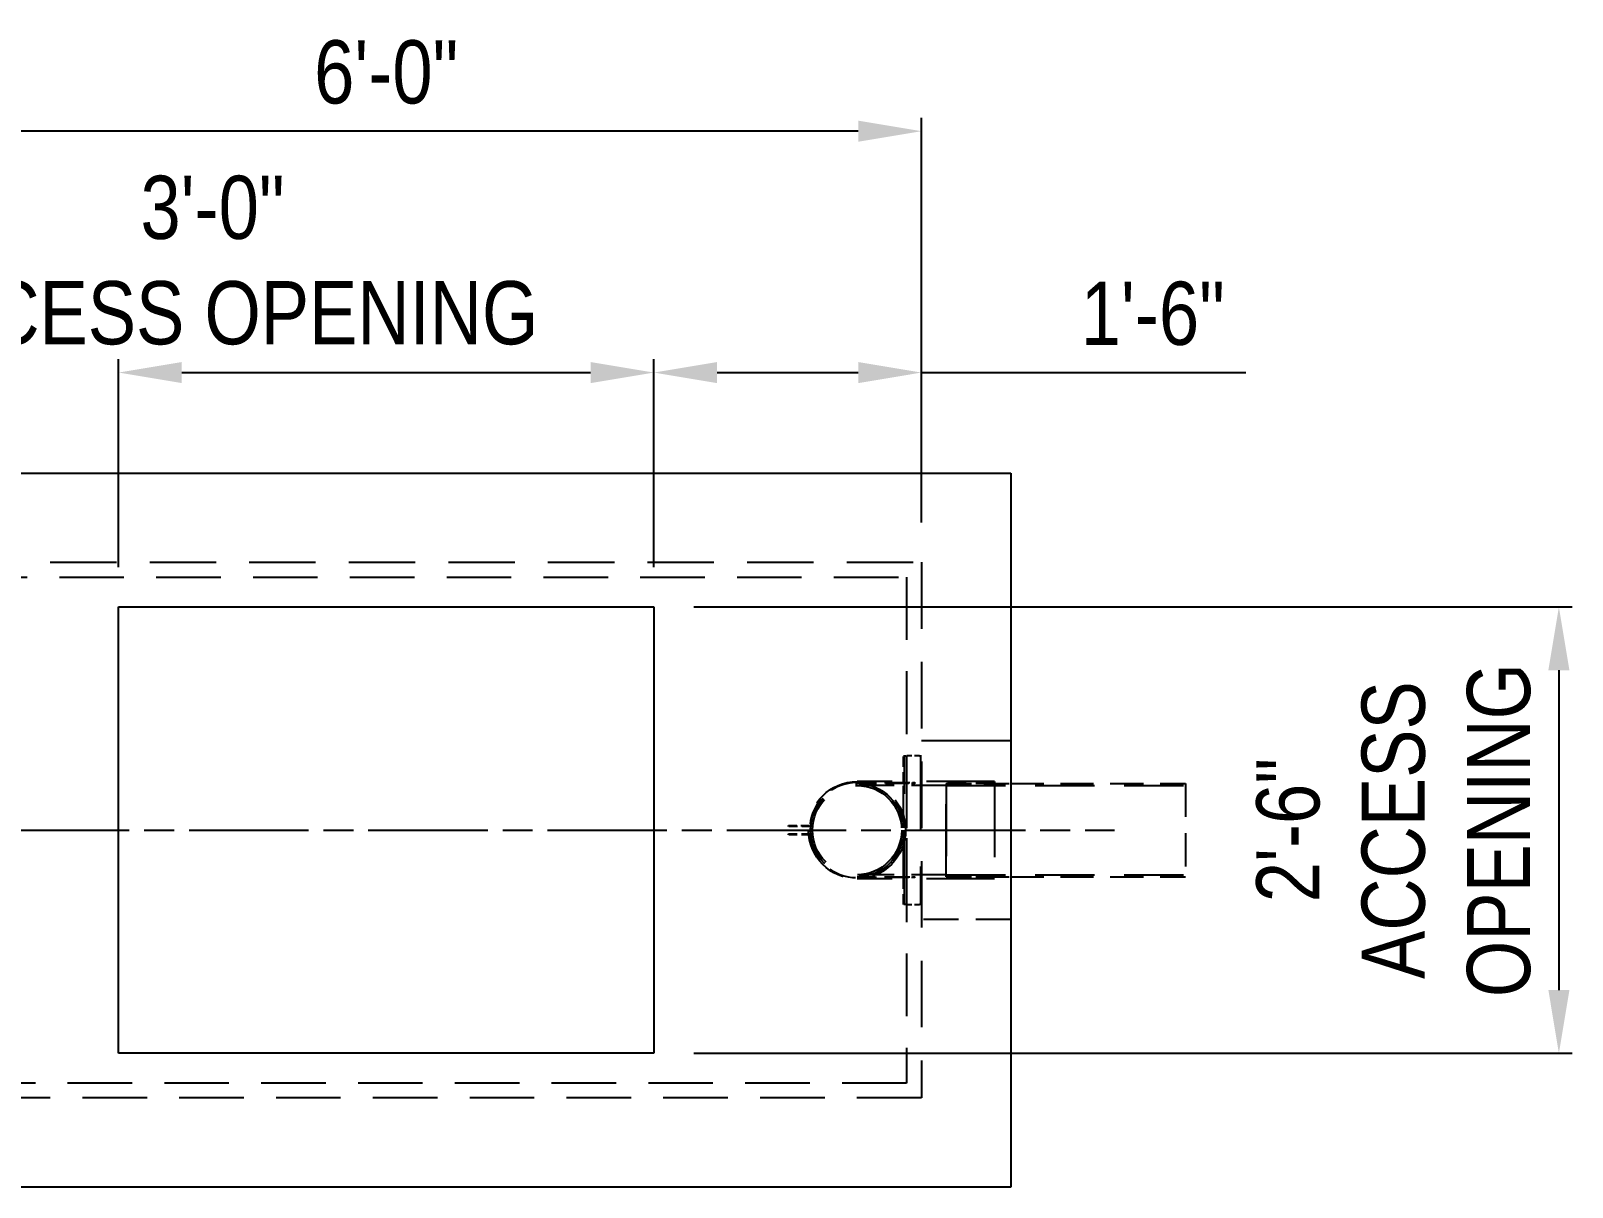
# Model space of a CAD drawing. Extents: x 0 to 216, y -5 to 280.
# Drawn here: x 53.3 to 111.4, y 191.2 to 234.7 of the extents above; entities that cross this region are included whole.
import ezdxf

# ---------------------------------------------------------------- set-up
doc = ezdxf.new("R2010")
doc.units = 0
doc.header["$LTSCALE"] = 10
doc.header["$MEASUREMENT"] = 0
doc.header["$PDMODE"] = 35
doc.linetypes.add('CHAIN', pattern=[0.7087, 0.4724, -0.0591, 0.1181, -0.0591])
doc.linetypes.add('HIDDEN2', pattern=[0.1875, 0.125, -0.0625])
doc.layers.get('Defpoints').update_dxf_attribs({"linetype": 'CONTINUOUS'})
for name, color, linetype in [('CADdetails-1-FINE', 1, 'CONTINUOUS'), ('CADdetails-7-VERYFINE', 7, 'CONTINUOUS'), ('CADdetails-9-EXTRAFINE', 9, 'CONTINUOUS')]:
    doc.layers.add(name, color=color, linetype=linetype)
doc.styles.add('CADdetails-DIMENSIONS', font='ARIALN.TTF', dxfattribs={"height": 2.38})
doc.dimstyles.new('CADdetails-DIM', dxfattribs={"dimtxt": 2.38, "dimasz": 2.38, "dimexe": 0.5, "dimexo": 1.5, "dimgap": 1, "dimtad": 1, "dimzin": 0, "dimdsep": 46, "dimtxsty": 'CADdetails-DIMENSIONS', "dimcen": 1, "dimclrd": 256, "dimclre": 256, "dimclrt": 256, "dimadec": 0, "dimazin": 0, "dimtfac": 1, "dimtofl": 0, "dimtmove": 0, "dimatfit": 3, "dimfxl": 1, "dimtolj": 1, "dimtzin": 0, "dimarcsym": 0})

# ---------------------------------------------------------------- blocks, each defined once
blk = doc.blocks.new('*D18')
at = {"layer": 'CADdetails-7-VERYFINE', "lineweight": -2, "transparency": 16777216}
for p, q in [((46.525, 216.184), (46.525, 231.413)), ((86.845, 216.184), (86.845, 231.413)), ((84.465, 230.913), (48.905, 230.913))]:
    blk.add_line(p, q, dxfattribs=at)
at = {"layer": 'CADdetails-7-VERYFINE', "transparency": 16777216}
for points in [[(48.905, 231.309), (48.905, 230.516), (46.525, 230.913)], [(84.465, 231.309), (84.465, 230.516), (86.845, 230.913)]]:
    blk.add_solid(points, dxfattribs=at)
at = {"layer": 'Defpoints', "color": 0, "transparency": 16777216}
for p in [(46.525, 230.913), (46.525, 214.684), (86.845, 214.684)]:
    blk.add_point(p, dxfattribs=at)
at = {"layer": 'CADdetails-7-VERYFINE', "transparency": 16777216, "insert": (66.685, 233.128), "char_height": 2.38, "attachment_point": 5, "style": 'CADdetails-DIMENSIONS'}
blk.add_mtext('\\A1;6\'-0"', dxfattribs=at)
blk = doc.blocks.new('*D19')
at = {"layer": 'CADdetails-7-VERYFINE', "lineweight": -2, "transparency": 16777216}
for p, q in [((56.605, 214.504), (56.605, 222.327)), ((58.985, 221.827), (74.385, 221.827)), ((76.765, 214.504), (76.765, 222.327))]:
    blk.add_line(p, q, dxfattribs=at)
at = {"layer": 'CADdetails-7-VERYFINE', "transparency": 16777216}
for points in [[(58.985, 222.223), (58.985, 221.43), (56.605, 221.827)], [(74.385, 222.223), (74.385, 221.43), (76.765, 221.827)]]:
    blk.add_solid(points, dxfattribs=at)
at = {"layer": 'Defpoints', "color": 0, "transparency": 16777216}
for p in [(76.765, 221.827), (56.605, 213.004), (76.765, 213.004)]:
    blk.add_point(p, dxfattribs=at)
at = {"layer": 'CADdetails-7-VERYFINE', "transparency": 16777216, "insert": (60.143, 226.046), "char_height": 2.38, "attachment_point": 5, "style": 'CADdetails-DIMENSIONS'}
blk.add_mtext('\\A1;3\'-0" \\PACCESS OPENING', dxfattribs=at)
blk = doc.blocks.new('*D20')
at = {"layer": 'CADdetails-7-VERYFINE', "lineweight": -2, "transparency": 16777216}
for p, q in [((76.765, 214.504), (76.765, 222.327)), ((79.145, 221.827), (84.465, 221.827)), ((86.845, 216.184), (86.845, 222.327)), ((86.845, 221.827), (99.062, 221.827))]:
    blk.add_line(p, q, dxfattribs=at)
at = {"layer": 'CADdetails-7-VERYFINE', "transparency": 16777216}
for points in [[(79.145, 222.223), (79.145, 221.43), (76.765, 221.827)], [(84.465, 222.223), (84.465, 221.43), (86.845, 221.827)]]:
    blk.add_solid(points, dxfattribs=at)
at = {"layer": 'Defpoints', "color": 0, "transparency": 16777216}
for p in [(86.845, 221.827), (86.845, 214.684), (76.765, 213.004)]:
    blk.add_point(p, dxfattribs=at)
at = {"layer": 'CADdetails-7-VERYFINE', "transparency": 16777216, "insert": (95.557, 224.042), "char_height": 2.38, "attachment_point": 5, "style": 'CADdetails-DIMENSIONS'}
blk.add_mtext('\\A1;1\'-6"', dxfattribs=at)
blk = doc.blocks.new('*D22')
at = {"layer": 'CADdetails-7-VERYFINE', "lineweight": -2, "transparency": 16777216}
for p, q in [((78.265, 213.004), (111.353, 213.004)), ((110.853, 210.624), (110.853, 198.584)), ((78.265, 196.204), (111.353, 196.204))]:
    blk.add_line(p, q, dxfattribs=at)
at = {"layer": 'CADdetails-7-VERYFINE', "transparency": 16777216}
for points in [[(110.457, 210.624), (111.25, 210.624), (110.853, 213.004)], [(110.457, 198.584), (111.25, 198.584), (110.853, 196.204)]]:
    blk.add_solid(points, dxfattribs=at)
at = {"layer": 'Defpoints', "color": 0, "transparency": 16777216}
for p in [(76.765, 213.004), (76.765, 196.204), (110.853, 196.204)]:
    blk.add_point(p, dxfattribs=at)
at = {"layer": 'CADdetails-7-VERYFINE', "transparency": 16777216, "insert": (104.629, 204.604), "char_height": 2.38, "attachment_point": 5, "rotation": 90, "style": 'CADdetails-DIMENSIONS'}
blk.add_mtext('\\A1;2\'-6"\\PACCESS \\POPENING', dxfattribs=at)

msp = doc.modelspace()

# ---------------------------------------------------------------- linework, layer by layer
at = {"layer": 'CADdetails-1-FINE'}
for p, q in [((43.165, 218.044), (90.205, 218.044)), ((90.205, 218.044), (90.205, 191.164)), ((56.605, 213.004), (76.765, 213.004)), ((56.605, 196.204), (56.605, 213.004)), ((76.765, 213.004), (76.765, 196.204)), ((76.765, 196.204), (56.605, 196.204)), ((90.205, 191.164), (43.165, 191.164))]:
    msp.add_line(p, q, dxfattribs=at)
at = {"layer": 'CADdetails-9-EXTRAFINE', "linetype": 'HIDDEN2', "ltscale": 2.00016}
for p, q in [((46.525, 214.684), (86.845, 214.684)), ((86.845, 214.684), (86.845, 194.524))]:
    msp.add_line(p, q, dxfattribs=at)
at = {"layer": 'CADdetails-9-EXTRAFINE', "linetype": 'HIDDEN2', "ltscale": 1.944622}
for p, q in [((47.085, 214.124), (86.285, 214.124)), ((86.285, 195.084), (47.085, 195.084)), ((86.845, 194.524), (46.525, 194.524))]:
    msp.add_line(p, q, dxfattribs=at)
at = {"layer": 'CADdetails-9-EXTRAFINE', "linetype": 'HIDDEN2', "ltscale": 1.889084}
msp.add_line((86.285, 214.124), (86.285, 195.084), dxfattribs=at)
at = {"layer": 'CADdetails-9-EXTRAFINE', "ltscale": 1.049753}
msp.add_line((90.205, 207.964), (86.845, 207.964), dxfattribs=at)
at = {"layer": 'CADdetails-9-EXTRAFINE', "linetype": 'HIDDEN2', "ltscale": 0.054775}
for p, q in [((86.173, 207.404), (86.285, 207.404)), ((86.285, 201.804), (86.173, 201.804))]:
    msp.add_line(p, q, dxfattribs=at)
at = {"layer": 'CADdetails-9-EXTRAFINE', "linetype": 'HIDDEN2', "ltscale": 0.315836}
for p, q in [((86.173, 206.393), (86.173, 207.404)), ((86.285, 207.404), (86.285, 206.393)), ((86.173, 201.804), (86.173, 202.815)), ((86.285, 202.815), (86.285, 201.804))]:
    msp.add_line(p, q, dxfattribs=at)
at = {"layer": 'CADdetails-9-EXTRAFINE', "linetype": 'HIDDEN2', "ltscale": 2.2224}
for p, q in [((86.208, 201.804), (86.208, 207.404)), ((86.81, 207.404), (86.81, 201.804))]:
    msp.add_line(p, q, dxfattribs=at)
at = {"layer": 'CADdetails-9-EXTRAFINE', "linetype": 'HIDDEN2', "ltscale": 0.152918}
for p, q in [((86.775, 207.404), (86.285, 207.404)), ((86.285, 201.804), (86.775, 201.804))]:
    msp.add_line(p, q, dxfattribs=at)
at = {"layer": 'CADdetails-9-EXTRAFINE', "linetype": 'HIDDEN2', "ltscale": 0.03416}
for p, q in [((86.775, 207.404), (86.845, 207.404)), ((86.845, 201.804), (86.775, 201.804))]:
    msp.add_line(p, q, dxfattribs=at)
at = {"layer": 'CADdetails-9-EXTRAFINE', "linetype": 'HIDDEN2', "ltscale": 2.055719}
for p, q in [((89.599, 206.432), (84.419, 206.432)), ((89.599, 202.776), (84.419, 202.776))]:
    msp.add_line(p, q, dxfattribs=at)
at = {"layer": 'CADdetails-9-EXTRAFINE', "linetype": 'HIDDEN2', "ltscale": 0.547875}
for p, q in [((84.419, 206.393), (86.173, 206.393)), ((86.173, 206.358), (84.419, 206.358)), ((84.419, 202.85), (86.173, 202.85)), ((86.173, 202.815), (84.419, 202.815))]:
    msp.add_line(p, q, dxfattribs=at)
at = {"layer": 'CADdetails-9-EXTRAFINE', "linetype": 'HIDDEN2', "ltscale": 1.049753}
for p, q in [((87.779, 206.284), (84.419, 206.284)), ((87.779, 202.924), (84.419, 202.924)), ((90.205, 201.244), (86.845, 201.244))]:
    msp.add_line(p, q, dxfattribs=at)
at = {"layer": 'CADdetails-9-EXTRAFINE', "linetype": 'HIDDEN2', "ltscale": 0.034798}
for p, q in [((86.173, 206.393), (86.285, 206.393)), ((86.285, 206.358), (86.173, 206.358)), ((86.173, 202.85), (86.285, 202.85)), ((86.285, 202.815), (86.173, 202.815))]:
    msp.add_line(p, q, dxfattribs=at)
at = {"layer": 'CADdetails-9-EXTRAFINE', "linetype": 'HIDDEN2', "ltscale": 0.01065}
for p, q in [((86.173, 206.358), (86.173, 206.393)), ((86.285, 206.393), (86.285, 206.358)), ((86.593, 206.393), (86.593, 206.358)), ((81.831, 204.744), (81.831, 204.779)), ((81.831, 204.429), (81.831, 204.464)), ((82.111, 204.779), (82.111, 204.744)), ((82.111, 204.429), (82.111, 204.464)), ((82.391, 204.779), (82.391, 204.744)), ((82.391, 204.429), (82.391, 204.464)), ((86.173, 202.815), (86.173, 202.85)), ((86.285, 202.85), (86.285, 202.815)), ((86.593, 202.85), (86.593, 202.815))]:
    msp.add_line(p, q, dxfattribs=at)
at = {"layer": 'CADdetails-9-EXTRAFINE', "linetype": 'HIDDEN2', "ltscale": 1.095951}
for p, q in [((86.173, 202.85), (86.173, 206.358)), ((86.285, 206.358), (86.285, 202.85))]:
    msp.add_line(p, q, dxfattribs=at)
at = {"layer": 'CADdetails-9-EXTRAFINE', "linetype": 'HIDDEN2', "ltscale": 0.096046}
for p, q in [((86.285, 206.393), (86.593, 206.393)), ((86.593, 206.358), (86.285, 206.358)), ((86.285, 202.85), (86.593, 202.85)), ((86.593, 202.815), (86.285, 202.815))]:
    msp.add_line(p, q, dxfattribs=at)
at = {"layer": 'CADdetails-9-EXTRAFINE', "linetype": 'HIDDEN2', "ltscale": 2.186723}
for p, q in [((87.779, 202.85), (87.779, 206.358)), ((87.779, 206.358), (87.779, 202.85))]:
    msp.add_line(p, q, dxfattribs=at)
at = {"layer": 'CADdetails-9-EXTRAFINE', "linetype": 'HIDDEN2', "ltscale": 0.568524}
for p, q in [((89.599, 206.358), (87.779, 206.358)), ((89.599, 202.85), (87.779, 202.85))]:
    msp.add_line(p, q, dxfattribs=at)
at = {"layer": 'CADdetails-9-EXTRAFINE', "linetype": 'HIDDEN2', "ltscale": 0.757866}
for p, q in [((87.779, 206.358), (90.205, 206.358)), ((87.779, 202.85), (90.205, 202.85))]:
    msp.add_line(p, q, dxfattribs=at)
at = {"layer": 'CADdetails-9-EXTRAFINE', "linetype": 'HIDDEN2', "ltscale": 1.787032}
for p, q in [((87.779, 206.284), (96.785, 206.284)), ((87.779, 202.924), (96.785, 202.924))]:
    msp.add_line(p, q, dxfattribs=at)
at = {"layer": 'CADdetails-9-EXTRAFINE', "linetype": 'HIDDEN2', "ltscale": 2.278884}
msp.add_line((89.599, 206.432), (89.599, 202.776), dxfattribs=at)
at = {"layer": 'CADdetails-9-EXTRAFINE', "linetype": 'HIDDEN2'}
for p, q in [((90.205, 206.358), (96.785, 206.358)), ((96.785, 206.358), (96.785, 202.85)), ((90.205, 202.85), (96.785, 202.85))]:
    msp.add_line(p, q, dxfattribs=at)
at = {"layer": 'CADdetails-9-EXTRAFINE', "linetype": 'CHAIN', "ltscale": 0.952448}
msp.add_line((39.009, 204.604), (94.11, 204.604), dxfattribs=at)
at = {"layer": 'CADdetails-9-EXTRAFINE', "linetype": 'HIDDEN2', "ltscale": 0.252363}
for p, q in [((81.831, 204.779), (82.639, 204.779)), ((82.639, 204.429), (81.831, 204.429))]:
    msp.add_line(p, q, dxfattribs=at)
at = {"layer": 'CADdetails-9-EXTRAFINE', "linetype": 'HIDDEN2', "ltscale": 0.262288}
for p, q in [((82.671, 204.744), (81.831, 204.744)), ((81.831, 204.464), (82.671, 204.464))]:
    msp.add_line(p, q, dxfattribs=at)
at = {"layer": 'CADdetails-9-EXTRAFINE', "linetype": 'HIDDEN2', "ltscale": 1.823107}
msp.add_circle((84.419, 204.604), 1.828, dxfattribs=at)
at = {"layer": 'CADdetails-9-EXTRAFINE', "linetype": 'HIDDEN2', "ltscale": 2.186723}
msp.add_circle((84.419, 204.604), 1.754, dxfattribs=at)
at = {"layer": 'CADdetails-9-EXTRAFINE', "linetype": 'HIDDEN2', "ltscale": 2.094563}
msp.add_circle((84.419, 204.604), 1.68, dxfattribs=at)
at = {"layer": 'CADdetails-9-EXTRAFINE', "linetype": 'HIDDEN2', "ltscale": 0.823072}
for start, end in [(90, 174.39423), (185.60577, 270)]:
    msp.add_arc((84.419, 204.604), 1.789, start, end, dxfattribs=at)

# ---------------------------------------------------------------- dimensions: what is measured, and where the dimension line sits
at = {"layer": 'CADdetails-7-VERYFINE'}
dim = msp.add_linear_dim(base=(46.525, 230.913), p1=(86.845, 214.684), p2=(46.525, 214.684), angle=180, text='6\'-0"', dimstyle='CADdetails-DIM', dxfattribs=at)
dim.commit()
dim.dimension.update_dxf_attribs({"geometry": '*D18', "text_midpoint": (66.685, 233.128)})
for base, p1, p2, angle, text, picture, middle in [((76.765, 221.827), (56.605, 213.004), (76.765, 213.004), 180, '3\'-0" \\PACCESS OPENING', '*D19', (60.143, 221.827)), ((86.845, 221.827), (76.765, 213.004), (86.845, 214.684), 180, '1\'-6"', '*D20', (95.557, 221.827)), ((110.853, 196.204), (76.765, 213.004), (76.765, 196.204), 270, '2\'-6"\\PACCESS \\POPENING', '*D22', (110.853, 204.604))]:
    dim = msp.add_linear_dim(base=base, p1=p1, p2=p2, angle=angle, text=text, dimstyle='CADdetails-DIM', dxfattribs=at)
    dim.commit()
    dim.dimension.update_dxf_attribs({"geometry": picture, "text_midpoint": middle, "dimtype": 160})

doc.saveas('drawing.dxf')
